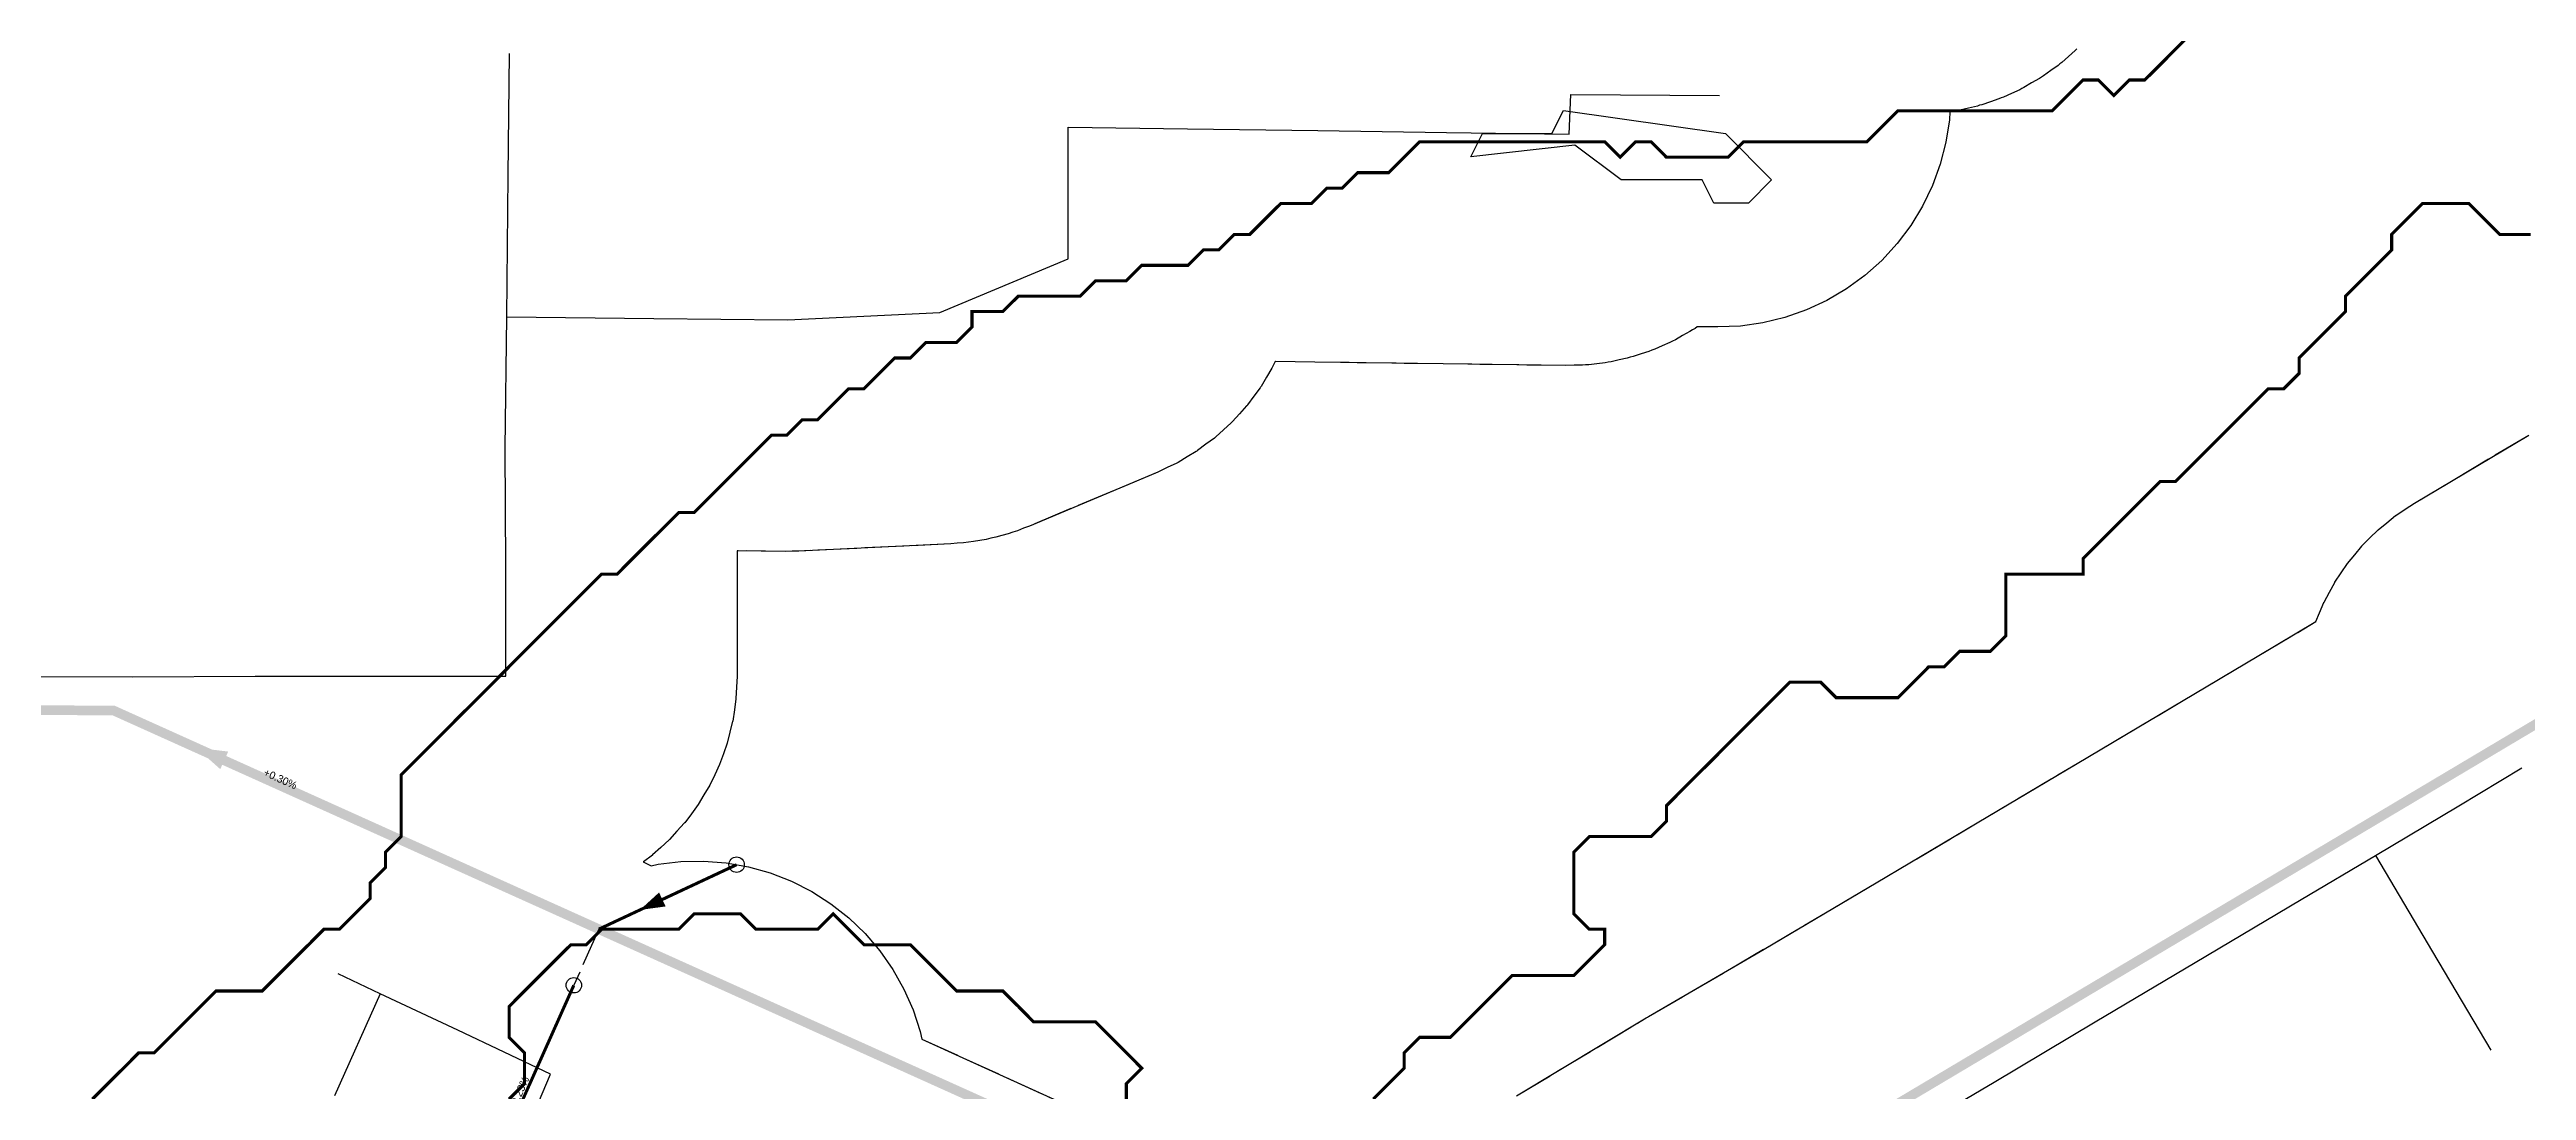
# Model space of a CAD drawing. Header units: metres. Extents: x 440276 to 476894, y 2561381 to 2578972.
# Drawn here: x 445059 to 445701, y 2566891 to 2567161 of the extents above; entities that cross this region are included whole.
import ezdxf
from ezdxf.enums import TextEntityAlignment as Align

# ---------------------------------------------------------------- set-up
doc = ezdxf.new("R2010")
doc.units = ezdxf.units.M
doc.header["$LTSCALE"] = 8
doc.linetypes.add('DASHED', pattern=[1.524, 1.27, -0.254])
for name, color, linetype in [('A_ARROWS', 7, 'Continuous'), ('A_BRANCH', 7, 'Continuous'), ('A_BUILT_2006', 252, 'Continuous'), ('A_CATCHMENTS', 7, 'Continuous'), ('A_ENVELOPE', 3, 'Continuous'), ('A_GRADIENT', 8, 'Continuous'), ('A_HEAD_GAP', 8, 'Continuous'), ('A_HEADS', 8, 'Continuous'), ('A_LATERAL', 7, 'Continuous'), ('A_STREAMS', 5, 'Continuous'), ('A_SUBMAIN', 7, 'Continuous'), ('A_WADI', 4, 'Continuous')]:
    doc.layers.add(name, color=color, linetype=linetype)

msp = doc.modelspace()

# ---------------------------------------------------------------- linework, layer by layer
at = {"layer": 'A_ARROWS', "color": 2}
for points in [[(445096.75, 2566980.09), (445105.07, 2566979.09), (445103.01, 2566974.53)], [(445211.85, 2566938.05), (445216.8, 2566942.57), (445218.5, 2566938.95)]]:
    msp.add_solid(points, dxfattribs=at)
at = {"layer": 'A_BRANCH', "color": 2, "linetype": 'DASHED', "const_width": 0.8}
msp.add_lwpolyline([(445194.69, 2566918.52), (445169.12, 2566861.27)], dxfattribs=at)
at = {"layer": 'A_BUILT_2006', "color": 252}
for points in [[(445177.71, 2567128.41), (445178.05, 2567160.04)], [(445452.8, 2567139.12), (445453.22, 2567149.4)], [(445453.22, 2567149.4), (445491.76, 2567149.13)], [(445322.86, 2567106.81), (445322.93, 2567140.9)], [(445322.93, 2567140.9), (445353.84, 2567140.47)], [(445353.84, 2567140.47), (445387.66, 2567140.01)], [(445387.66, 2567140.01), (445421, 2567139.55)], [(445421, 2567139.55), (445452.8, 2567139.12)], [(445177.32, 2567091.74), (445177.71, 2567128.41)], [(445289.61, 2567092.85), (445322.86, 2567106.81)], [(445176.93, 2567057.75), (445177.32, 2567091.74)], [(445177.32, 2567091.74), (445215.4, 2567091.33)], [(445215.4, 2567091.33), (445250.16, 2567090.96)], [(445250.16, 2567090.96), (445289.61, 2567092.85)], [(445177.03, 2567027.07), (445176.93, 2567057.75)], [(445177.03, 2566998.66), (445177.03, 2567027.07)], [(445041.05, 2566998.57), (445080.32, 2566998.47)], [(445080.32, 2566998.47), (445112.04, 2566998.62)], [(445112.04, 2566998.62), (445149.27, 2566998.64)], [(445149.27, 2566998.64), (445177.03, 2566998.66)], [(445683.53, 2566965), (445699.87, 2566974.85)], [(445661.88, 2566952.15), (445683.53, 2566965)], [(445642.64, 2566940.72), (445661.88, 2566952.15)], [(445661.88, 2566952.15), (445676.68, 2566927.16)], [(445615.19, 2566924.42), (445642.64, 2566940.72)], [(445676.68, 2566927.16), (445691.83, 2566901.72)], [(445144.51, 2566916.29), (445133.62, 2566921.52)], [(445589.24, 2566909.01), (445615.19, 2566924.42)], [(445144.51, 2566916.29), (445132.62, 2566889.91)], [(445164.65, 2566906.85), (445144.51, 2566916.29)], [(445188.62, 2566895.52), (445164.65, 2566906.85)], [(445563, 2566893.43), (445589.24, 2566909.01)], [(445175.76, 2566865.03), (445188.62, 2566895.52)], [(445533.74, 2566876.17), (445563, 2566893.43)]]:
    msp.add_lwpolyline(points, dxfattribs=at)
at = {"layer": 'A_CATCHMENTS', "color": 2, "linetype": 'DASHED'}
for points in [[(445584.47, 2567161.2), (445584.04, 2567160.75), (445582.28, 2567159.24), (445580.55, 2567157.68), (445580.05, 2567157.31), (445579.58, 2567156.91), (445577.68, 2567155.57), (445575.81, 2567154.19), (445575.27, 2567153.87), (445574.77, 2567153.52), (445572.74, 2567152.37), (445570.74, 2567151.18), (445570.18, 2567150.92), (445569.64, 2567150.62), (445567.52, 2567149.67), (445565.41, 2567148.69), (445564.83, 2567148.48), (445564.26, 2567148.23), (445562.05, 2567147.5), (445559.86, 2567146.73), (445559.26, 2567146.58), (445558.67, 2567146.38), (445556.4, 2567145.87), (445554.14, 2567145.32), (445553.53, 2567145.23), (445552.92, 2567145.09), (445551.55, 2567144.92), (445551.43, 2567142.83), (445550.53, 2567137.01), (445549.06, 2567131.31), (445547.03, 2567125.78), (445544.48, 2567120.47), (445541.42, 2567115.44), (445537.88, 2567110.74), (445533.89, 2567106.4), (445529.5, 2567102.48), (445524.75, 2567099), (445519.67, 2567096.01), (445514.33, 2567093.53), (445508.78, 2567091.59), (445503.05, 2567090.2), (445497.22, 2567089.38), (445491.34, 2567089.13), (445485.99, 2567089.17), (445485.45, 2567088.77), (445484.76, 2567088.37), (445484.09, 2567087.92), (445482.21, 2567086.89), (445480.36, 2567085.82), (445479.63, 2567085.48), (445478.92, 2567085.1), (445476.95, 2567084.26), (445475, 2567083.37), (445474.24, 2567083.11), (445473.5, 2567082.8), (445471.46, 2567082.16), (445469.43, 2567081.47), (445468.65, 2567081.28), (445467.88, 2567081.04), (445465.79, 2567080.6), (445463.7, 2567080.11), (445462.9, 2567080.01), (445462.12, 2567079.84), (445459.99, 2567079.61), (445457.87, 2567079.33), (445457.06, 2567079.3), (445456.26, 2567079.21), (445454.12, 2567079.2), (445451.98, 2567079.12), (445420.17, 2567079.56), (445420.17, 2567079.56), (445420.17, 2567079.56), (445386.84, 2567080.01), (445386.84, 2567080.01), (445376.55, 2567080.16), (445375.92, 2567078.79), (445375.81, 2567078.61), (445375.72, 2567078.42), (445374.31, 2567076.08), (445372.91, 2567073.73), (445372.79, 2567073.56), (445372.68, 2567073.37), (445371.05, 2567071.18), (445369.43, 2567068.98), (445369.29, 2567068.82), (445369.16, 2567068.65), (445367.32, 2567066.63), (445365.5, 2567064.6), (445365.34, 2567064.45), (445365.2, 2567064.3), (445363.17, 2567062.47), (445361.15, 2567060.62), (445360.98, 2567060.49), (445360.83, 2567060.35), (445358.63, 2567058.73), (445356.44, 2567057.09), (445356.26, 2567056.98), (445356.09, 2567056.86), (445353.74, 2567055.45), (445351.41, 2567054.04), (445351.22, 2567053.95), (445351.03, 2567053.84), (445348.56, 2567052.68), (445346.1, 2567051.49), (445312.84, 2567037.53), (445311.29, 2567036.96), (445309.75, 2567036.33), (445308.52, 2567035.96), (445307.31, 2567035.52), (445305.7, 2567035.11), (445304.12, 2567034.63), (445302.85, 2567034.38), (445301.61, 2567034.06), (445299.97, 2567033.81), (445298.34, 2567033.49), (445297.06, 2567033.36), (445295.79, 2567033.17), (445294.13, 2567033.08), (445292.48, 2567032.92), (445253.03, 2567031.03), (445251.28, 2567031.03), (445249.52, 2567030.96), (445237.02, 2567031.1), (445237.03, 2567027.27), (445237.03, 2567027.17), (445237.03, 2567027.07), (445237.03, 2566998.66), (445236.89, 2566995.74), (445236.75, 2566992.82), (445236.75, 2566992.8), (445236.75, 2566992.78), (445236.32, 2566989.89), (445235.89, 2566986.99), (445235.88, 2566986.97), (445235.88, 2566986.95), (445235.17, 2566984.12), (445234.46, 2566981.28), (445234.46, 2566981.26), (445234.45, 2566981.24), (445233.47, 2566978.49), (445232.48, 2566975.74), (445232.47, 2566975.72), (445232.47, 2566975.7), (445231.22, 2566973.06), (445229.97, 2566970.41), (445229.96, 2566970.39), (445229.95, 2566970.38), (445228.45, 2566967.87), (445226.94, 2566965.36), (445226.93, 2566965.34), (445226.92, 2566965.33), (445225.18, 2566962.98), (445223.44, 2566960.63), (445223.43, 2566960.61), (445223.41, 2566960.6), (445221.45, 2566958.43), (445219.49, 2566956.26), (445219.47, 2566956.25), (445219.46, 2566956.23), (445217.29, 2566954.27), (445215.13, 2566952.3), (445215.11, 2566952.29), (445215.1, 2566952.28), (445212.75, 2566950.54), (445212.7, 2566950.5), (445214.26, 2566949.76), (445214.77, 2566949.49), (445216.58, 2566949.89), (445222.42, 2566950.59), (445228.31, 2566950.71), (445234.18, 2566950.26), (445239.98, 2566949.23), (445245.65, 2566947.64), (445251.13, 2566945.5), (445256.38, 2566942.83), (445261.35, 2566939.66), (445265.97, 2566936.02), (445270.22, 2566931.95), (445274.05, 2566927.47), (445277.43, 2566922.65), (445280.31, 2566917.51), (445282.68, 2566912.12), (445284.5, 2566906.52), (445284.93, 2566904.58), (445295.58, 2566899.74), (445295.58, 2566899.74), (445322.01, 2566887.72)], [(445439.16, 2566889.86), (445472.82, 2566910.06), (445473.13, 2566910.22), (445473.42, 2566910.41), (445503.36, 2566927.91), (445532.45, 2566945.07), (445558.61, 2566960.6), (445558.61, 2566960.6), (445558.61, 2566960.6), (445584.55, 2566976.01), (445584.55, 2566976.01), (445584.55, 2566976.01), (445612, 2566992.31), (445631.25, 2567003.74), (445631.25, 2567003.74), (445631.25, 2567003.74), (445646.46, 2567012.77), (445647.41, 2567015.06), (445648.54, 2567017.75), (445648.55, 2567017.77), (445648.56, 2567017.8), (445649.95, 2567020.36), (445651.33, 2567022.93), (445651.35, 2567022.95), (445651.36, 2567022.98), (445652.99, 2567025.4), (445654.62, 2567027.82), (445654.63, 2567027.84), (445654.65, 2567027.86), (445656.51, 2567030.11), (445658.37, 2567032.36), (445658.39, 2567032.38), (445658.4, 2567032.4), (445660.47, 2567034.45), (445662.54, 2567036.51), (445662.56, 2567036.52), (445662.58, 2567036.54), (445664.85, 2567038.38), (445667.11, 2567040.23), (445667.13, 2567040.24), (445667.15, 2567040.26), (445669.58, 2567041.87), (445672.01, 2567043.48), (445701.64, 2567061.12)]]:
    msp.add_lwpolyline(points, dxfattribs=at)
at = {"layer": 'A_ENVELOPE', "color": 3}
for points in [[(445584.47, 2567161.2), (445584.04, 2567160.75), (445582.28, 2567159.24), (445580.55, 2567157.68), (445580.05, 2567157.31), (445579.58, 2567156.91), (445577.68, 2567155.57), (445575.81, 2567154.19), (445575.27, 2567153.87), (445574.77, 2567153.52), (445572.74, 2567152.37), (445570.74, 2567151.18), (445570.18, 2567150.92), (445569.64, 2567150.62), (445567.52, 2567149.67), (445565.41, 2567148.69), (445564.83, 2567148.48), (445564.26, 2567148.23), (445562.05, 2567147.5), (445559.86, 2567146.73), (445559.26, 2567146.58), (445558.67, 2567146.38), (445556.4, 2567145.87), (445554.14, 2567145.32), (445553.53, 2567145.23), (445552.92, 2567145.09), (445551.55, 2567144.92), (445551.43, 2567142.83), (445550.53, 2567137.01), (445549.06, 2567131.31), (445547.03, 2567125.78), (445544.48, 2567120.47), (445541.42, 2567115.44), (445537.88, 2567110.74), (445533.89, 2567106.4), (445529.5, 2567102.48), (445524.75, 2567099), (445519.67, 2567096.01), (445514.33, 2567093.53), (445508.78, 2567091.59), (445503.05, 2567090.2), (445497.22, 2567089.38), (445491.34, 2567089.13), (445485.99, 2567089.17), (445485.45, 2567088.77), (445484.76, 2567088.37), (445484.09, 2567087.92), (445482.21, 2567086.89), (445480.36, 2567085.82), (445479.63, 2567085.48), (445478.92, 2567085.1), (445476.95, 2567084.26), (445475, 2567083.37), (445474.24, 2567083.11), (445473.5, 2567082.8), (445471.46, 2567082.16), (445469.43, 2567081.47), (445468.65, 2567081.28), (445467.88, 2567081.04), (445465.79, 2567080.6), (445463.7, 2567080.11), (445462.9, 2567080.01), (445462.12, 2567079.84), (445459.99, 2567079.61), (445457.87, 2567079.33), (445457.06, 2567079.3), (445456.26, 2567079.21), (445454.12, 2567079.2), (445451.98, 2567079.12), (445420.17, 2567079.56), (445420.17, 2567079.56), (445420.17, 2567079.56), (445386.84, 2567080.01), (445386.84, 2567080.01), (445376.55, 2567080.16), (445375.92, 2567078.79), (445375.81, 2567078.61), (445375.72, 2567078.42), (445374.31, 2567076.08), (445372.91, 2567073.73), (445372.79, 2567073.56), (445372.68, 2567073.37), (445371.05, 2567071.18), (445369.43, 2567068.98), (445369.29, 2567068.82), (445369.16, 2567068.65), (445367.32, 2567066.63), (445365.5, 2567064.6), (445365.34, 2567064.45), (445365.2, 2567064.3), (445363.17, 2567062.47), (445361.15, 2567060.62), (445360.98, 2567060.49), (445360.83, 2567060.35), (445358.63, 2567058.73), (445356.44, 2567057.09), (445356.26, 2567056.98), (445356.09, 2567056.86), (445353.74, 2567055.45), (445351.41, 2567054.04), (445351.22, 2567053.95), (445351.03, 2567053.84), (445348.56, 2567052.68), (445346.1, 2567051.49), (445312.84, 2567037.53), (445311.29, 2567036.96), (445309.75, 2567036.33), (445308.52, 2567035.96), (445307.31, 2567035.52), (445305.7, 2567035.11), (445304.12, 2567034.63), (445302.85, 2567034.38), (445301.61, 2567034.06), (445299.97, 2567033.81), (445298.34, 2567033.49), (445297.06, 2567033.36), (445295.79, 2567033.17), (445294.13, 2567033.08), (445292.48, 2567032.92), (445253.03, 2567031.03), (445251.28, 2567031.03), (445249.52, 2567030.96), (445237.02, 2567031.1), (445237.03, 2567027.27), (445237.03, 2567027.17), (445237.03, 2567027.07), (445237.03, 2566998.66), (445236.89, 2566995.74), (445236.75, 2566992.82), (445236.75, 2566992.8), (445236.75, 2566992.78), (445236.32, 2566989.89), (445235.89, 2566986.99), (445235.88, 2566986.97), (445235.88, 2566986.95), (445235.17, 2566984.12), (445234.46, 2566981.28), (445234.46, 2566981.26), (445234.45, 2566981.24), (445233.47, 2566978.49), (445232.48, 2566975.74), (445232.47, 2566975.72), (445232.47, 2566975.7), (445231.22, 2566973.06), (445229.97, 2566970.41), (445229.96, 2566970.39), (445229.95, 2566970.38), (445228.45, 2566967.87), (445226.94, 2566965.36), (445226.93, 2566965.34), (445226.92, 2566965.33), (445225.18, 2566962.98), (445223.44, 2566960.63), (445223.43, 2566960.61), (445223.41, 2566960.6), (445221.45, 2566958.43), (445219.49, 2566956.26), (445219.47, 2566956.25), (445219.46, 2566956.23), (445217.29, 2566954.27), (445215.13, 2566952.3), (445215.11, 2566952.29), (445215.1, 2566952.28), (445212.75, 2566950.54), (445212.7, 2566950.5), (445214.26, 2566949.76), (445214.77, 2566949.49), (445216.58, 2566949.89), (445222.42, 2566950.59), (445228.31, 2566950.71), (445234.18, 2566950.26), (445239.98, 2566949.23), (445245.65, 2566947.64), (445251.13, 2566945.5), (445256.38, 2566942.83), (445261.35, 2566939.66), (445265.97, 2566936.02), (445270.22, 2566931.95), (445274.05, 2566927.47), (445277.43, 2566922.65), (445280.31, 2566917.51), (445282.68, 2566912.12), (445284.5, 2566906.52), (445284.93, 2566904.58), (445295.58, 2566899.74), (445295.58, 2566899.74), (445322.01, 2566887.72)], [(445439.16, 2566889.86), (445472.82, 2566910.06), (445473.13, 2566910.22), (445473.42, 2566910.41), (445503.36, 2566927.91), (445532.45, 2566945.07), (445558.61, 2566960.6), (445558.61, 2566960.6), (445558.61, 2566960.6), (445584.55, 2566976.01), (445584.55, 2566976.01), (445584.55, 2566976.01), (445612, 2566992.31), (445631.25, 2567003.74), (445631.25, 2567003.74), (445631.25, 2567003.74), (445646.46, 2567012.77), (445647.41, 2567015.06), (445648.54, 2567017.75), (445648.55, 2567017.77), (445648.56, 2567017.8), (445649.95, 2567020.36), (445651.33, 2567022.93), (445651.35, 2567022.95), (445651.36, 2567022.98), (445652.99, 2567025.4), (445654.62, 2567027.82), (445654.63, 2567027.84), (445654.65, 2567027.86), (445656.51, 2567030.11), (445658.37, 2567032.36), (445658.39, 2567032.38), (445658.4, 2567032.4), (445660.47, 2567034.45), (445662.54, 2567036.51), (445662.56, 2567036.52), (445662.58, 2567036.54), (445664.85, 2567038.38), (445667.11, 2567040.23), (445667.13, 2567040.24), (445667.15, 2567040.26), (445669.58, 2567041.87), (445672.01, 2567043.48), (445701.64, 2567061.12)]]:
    msp.add_lwpolyline(points, dxfattribs=at)
at = {"layer": 'A_HEAD_GAP', "color": 8, "linetype": 'DASHED'}
msp.add_lwpolyline([(445201.18, 2566933.06), (445194.69, 2566918.52)], dxfattribs=at)
at = {"layer": 'A_HEADS', "color": 2}
for centre in [(445236.91, 2566949.77), (445194.69, 2566918.52)]:
    msp.add_circle(centre, 2, dxfattribs=at)
at = {"layer": 'A_LATERAL', "color": 2, "const_width": 0.8}
msp.add_lwpolyline([(445236.91, 2566949.77), (445201.18, 2566933.06)], dxfattribs=at)
at = {"layer": 'A_STREAMS', "color": 5, "const_width": 0.8}
for points in [[(445614.09, 2567165.14), (445610.09, 2567161.14), (445606.09, 2567157.13), (445602.08, 2567153.13), (445598.08, 2567153.13), (445594.08, 2567149.13), (445590.08, 2567153.13), (445586.08, 2567153.13), (445582.08, 2567149.13), (445578.07, 2567145.13), (445574.07, 2567145.13), (445570.07, 2567145.13), (445566.07, 2567145.13), (445562.07, 2567145.13), (445558.06, 2567145.13), (445554.06, 2567145.13), (445550.06, 2567145.13), (445546.06, 2567145.13), (445542.06, 2567145.13), (445538.06, 2567145.13), (445534.05, 2567141.13), (445530.05, 2567137.13), (445526.05, 2567137.13), (445522.05, 2567137.13), (445518.05, 2567137.13), (445514.05, 2567137.13), (445510.04, 2567137.13), (445506.04, 2567137.13), (445502.04, 2567137.13), (445498.04, 2567137.13), (445494.04, 2567133.12), (445490.04, 2567133.12), (445486.03, 2567133.12), (445482.03, 2567133.12), (445478.03, 2567133.12), (445474.03, 2567137.13), (445470.03, 2567137.13), (445466.02, 2567133.12), (445462.02, 2567137.13), (445458.02, 2567137.13), (445454.02, 2567137.13), (445450.02, 2567137.13), (445446.02, 2567137.13), (445442.01, 2567137.13), (445438.01, 2567137.13), (445434.01, 2567137.13), (445430.01, 2567137.13), (445426.01, 2567137.13), (445422.01, 2567137.13), (445418, 2567137.13), (445414, 2567137.13), (445410, 2567133.12), (445406, 2567129.12), (445402, 2567129.12), (445397.99, 2567129.12), (445393.99, 2567125.12), (445389.99, 2567125.12), (445385.99, 2567121.12), (445381.99, 2567121.12), (445377.99, 2567121.12), (445373.98, 2567117.12), (445369.98, 2567113.12), (445365.98, 2567113.12), (445361.98, 2567109.11), (445357.98, 2567109.11), (445353.98, 2567105.11), (445349.97, 2567105.11), (445345.97, 2567105.11), (445341.97, 2567105.11), (445337.97, 2567101.11), (445333.97, 2567101.11), (445329.97, 2567101.11), (445325.96, 2567097.11), (445321.96, 2567097.11), (445317.96, 2567097.11), (445313.96, 2567097.11), (445309.96, 2567097.11), (445305.95, 2567093.11), (445301.95, 2567093.11), (445297.95, 2567093.11), (445297.95, 2567089.1), (445293.95, 2567085.1), (445289.95, 2567085.1), (445285.95, 2567085.1), (445281.94, 2567081.1), (445277.94, 2567081.1), (445273.94, 2567077.1), (445269.94, 2567073.1), (445265.94, 2567073.1), (445261.94, 2567069.1), (445257.93, 2567065.09), (445253.93, 2567065.09), (445249.93, 2567061.09), (445245.93, 2567061.09), (445241.93, 2567057.09), (445237.93, 2567053.09), (445233.92, 2567049.09), (445229.92, 2567045.08), (445225.92, 2567041.08), (445221.92, 2567041.08), (445217.92, 2567037.08), (445213.91, 2567033.08), (445209.91, 2567029.08), (445205.91, 2567025.08), (445201.91, 2567025.08), (445197.91, 2567021.07), (445193.91, 2567017.07), (445189.9, 2567013.07), (445185.9, 2567009.07), (445181.9, 2567005.07), (445177.9, 2567001.07), (445173.9, 2566997.06), (445169.9, 2566993.06), (445165.89, 2566989.06), (445161.89, 2566985.06), (445157.89, 2566981.06), (445153.89, 2566977.05), (445149.89, 2566973.05), (445149.89, 2566969.05), (445149.89, 2566965.05), (445149.89, 2566961.05), (445149.89, 2566957.05), (445145.88, 2566953.04), (445145.88, 2566949.04), (445141.88, 2566945.04), (445141.88, 2566941.04), (445137.88, 2566937.04), (445133.88, 2566933.03), (445129.88, 2566933.03), (445125.88, 2566929.03), (445121.87, 2566925.03), (445117.87, 2566921.03), (445113.87, 2566917.03), (445109.87, 2566917.03), (445105.87, 2566917.03), (445101.87, 2566917.03), (445097.86, 2566913.03), (445093.86, 2566909.02), (445089.86, 2566905.02), (445085.86, 2566901.02), (445081.86, 2566901.02), (445077.86, 2566897.02), (445073.85, 2566893.02), (445069.85, 2566889.02)], [(445702.13, 2567113.12), (445698.13, 2567113.12), (445694.12, 2567113.12), (445690.12, 2567117.12), (445686.12, 2567121.12), (445682.12, 2567121.12), (445678.12, 2567121.12), (445674.12, 2567121.12), (445670.11, 2567117.12), (445666.11, 2567113.12), (445666.11, 2567109.11), (445662.11, 2567105.11), (445658.11, 2567101.11), (445654.11, 2567097.11), (445654.11, 2567093.11), (445650.11, 2567089.1), (445646.1, 2567085.1), (445642.1, 2567081.1), (445642.1, 2567077.1), (445638.1, 2567073.1), (445634.1, 2567073.1), (445630.1, 2567069.1), (445626.09, 2567065.09), (445622.09, 2567061.09), (445618.09, 2567057.09), (445614.09, 2567053.09), (445610.09, 2567049.09), (445606.09, 2567049.09), (445602.08, 2567045.08), (445598.08, 2567041.08), (445594.08, 2567037.08), (445590.08, 2567033.08), (445586.08, 2567029.08), (445586.08, 2567025.08), (445582.08, 2567025.08), (445578.07, 2567025.08), (445574.07, 2567025.08), (445570.07, 2567025.08), (445566.07, 2567025.08), (445566.07, 2567021.07), (445566.07, 2567017.07), (445566.07, 2567013.07), (445566.07, 2567009.07), (445562.07, 2567005.07), (445558.06, 2567005.07), (445554.06, 2567005.07), (445550.06, 2567001.07), (445546.06, 2567001.07), (445542.06, 2566997.06), (445538.06, 2566993.06), (445534.05, 2566993.06), (445530.05, 2566993.06), (445526.05, 2566993.06), (445522.05, 2566993.06), (445518.05, 2566997.06), (445514.05, 2566997.06), (445510.04, 2566997.06), (445506.04, 2566993.06), (445502.04, 2566989.06), (445498.04, 2566985.06), (445494.04, 2566981.06), (445490.04, 2566977.05), (445486.03, 2566973.05), (445482.03, 2566969.05), (445478.03, 2566965.05), (445478.03, 2566961.05), (445474.03, 2566957.05), (445470.03, 2566957.05), (445466.02, 2566957.05), (445462.02, 2566957.05), (445458.02, 2566957.05), (445454.02, 2566953.04), (445454.02, 2566949.04), (445454.02, 2566945.04), (445454.02, 2566941.04), (445454.02, 2566937.04), (445458.02, 2566933.03), (445462.02, 2566933.03), (445462.02, 2566929.03), (445458.02, 2566925.03), (445454.02, 2566921.03), (445450.02, 2566921.03), (445446.02, 2566921.03), (445442.01, 2566921.03), (445438.01, 2566921.03), (445434.01, 2566917.03), (445430.01, 2566913.03), (445426.01, 2566909.02), (445422.01, 2566905.02), (445418, 2566905.02), (445414, 2566905.02), (445410, 2566901.02), (445410, 2566897.02), (445406, 2566893.02), (445402, 2566889.02)], [(445337.97, 2566889.02), (445337.97, 2566893.02), (445341.97, 2566897.02), (445337.97, 2566901.02), (445333.97, 2566905.02), (445329.97, 2566909.02), (445325.96, 2566909.02), (445321.96, 2566909.02), (445317.96, 2566909.02), (445313.96, 2566909.02), (445309.96, 2566913.03), (445305.95, 2566917.03), (445301.95, 2566917.03), (445297.95, 2566917.03), (445293.95, 2566917.03), (445289.95, 2566921.03), (445285.95, 2566925.03), (445281.94, 2566929.03), (445277.94, 2566929.03), (445273.94, 2566929.03), (445269.94, 2566929.03), (445265.94, 2566933.03), (445261.94, 2566937.04), (445257.93, 2566933.03), (445253.93, 2566933.03), (445249.93, 2566933.03), (445245.93, 2566933.03), (445241.93, 2566933.03), (445237.93, 2566937.04), (445233.92, 2566937.04), (445229.92, 2566937.04), (445225.92, 2566937.04), (445221.92, 2566933.03), (445217.92, 2566933.03), (445213.91, 2566933.03), (445209.91, 2566933.03), (445205.91, 2566933.03), (445201.91, 2566933.03), (445197.91, 2566929.03), (445193.91, 2566929.03), (445189.9, 2566925.03), (445185.9, 2566921.03), (445181.9, 2566917.03), (445177.9, 2566913.03), (445177.9, 2566909.02), (445177.9, 2566905.02), (445181.9, 2566901.02), (445181.9, 2566897.02), (445181.9, 2566893.02), (445177.9, 2566889.02)]]:
    msp.add_lwpolyline(points, dxfattribs=at)
at = {"layer": 'A_SUBMAIN', "color": 2, "const_width": 2.5}
msp.add_lwpolyline([(445830.7, 2567061.83), (445436.13, 2566827.24), (445201.18, 2566933.06)], dxfattribs=at)
at = {"layer": 'A_SUBMAIN', "color": 2, "linetype": 'DASHED', "const_width": 2.5}
msp.add_lwpolyline([(445201.18, 2566933.06), (445075.39, 2566989.71), (445030.78, 2566990.01)], dxfattribs=at)
at = {"layer": 'A_WADI', "color": 4}
msp.add_lwpolyline([(445493.31, 2567139.24), (445505.31, 2567127.24), (445499.31, 2567121.24), (445490.31, 2567121.24), (445487.31, 2567127.24), (445466.31, 2567127.24), (445454.31, 2567136.24), (445427.31, 2567133.24), (445430.31, 2567139.24), (445448.31, 2567139.24), (445451.31, 2567145.24), (445493.31, 2567139.24)], close=True, dxfattribs=at)

# ---------------------------------------------------------------- texts
at = {"layer": 'A_GRADIENT', "color": 2}
for s, rotation, p in [('+0.30%', 335.75453, (445117.95, 2566970.54)), ('+0.23%', 65.92974, (445181.9, 2566889.89))]:
    msp.add_text(s, height=2, rotation=rotation, dxfattribs=at).set_placement(p, align=Align.BOTTOM_CENTER)

doc.saveas('drawing.dxf')
